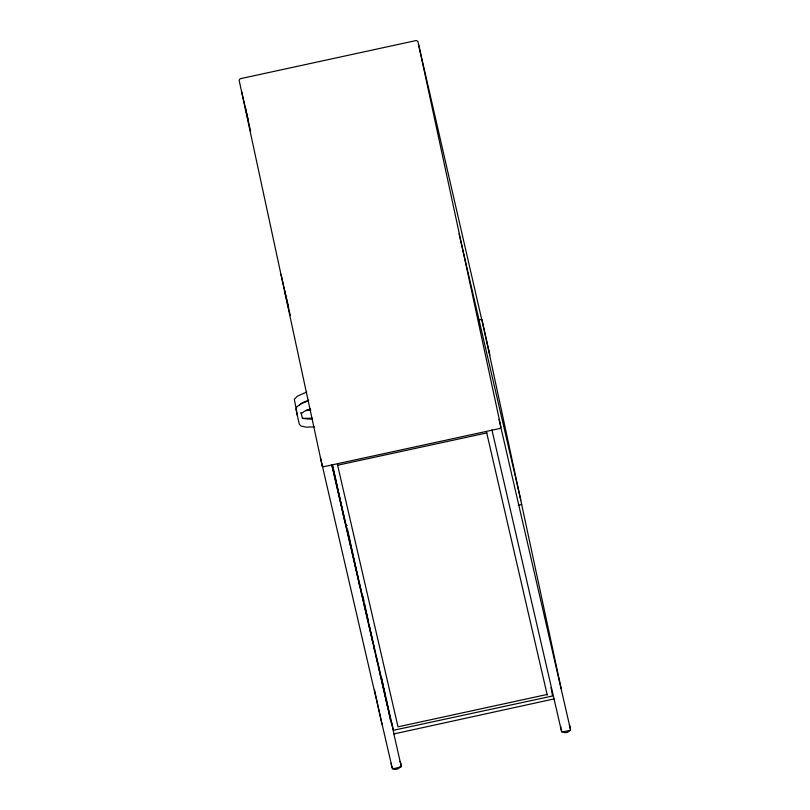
<?xml version="1.0" encoding="UTF-8"?>
<svg xmlns="http://www.w3.org/2000/svg" width="810" height="810" viewBox="0 0 810 810"><rect width="100%" height="100%" fill="white"/><g stroke="black" fill="none" stroke-linecap="round" stroke-linejoin="round"><path stroke-width="1.21" d="M301.229 413.697L304.358 411.348L310.503 408.787M489.918 355.246L417.859 41.421L416.33 40.5L240.145 78.742L239.122 80.22L322.36 466.55M521.731 504.397L518.279 505.399M390.714 721.386L386.127 698.848M391.463 722.348L393.994 733.911L554.04 698.919M561.168 688.561L482.588 322.339L481.92 319.434L479.155 319.788M569.825 730.276C568.438 732.675 565.046 733.414 562.788 731.805M306.717 392.04L297.412 396.151L294.303 399.33L297.483 415.57M308.58 400.677L300.976 403.856L296.814 406.833L296.004 409.364L297.088 414.558L299.346 424.217L300.976 426.04L306.241 427.153L314.26 426.89M299.518 404.838L302.494 402.712L308.64 400.14M337.608 465.234L486.992 432.884L486.445 432.844M547.125 694.464L398.014 726.833L337.426 464.434M306.19 410.265L310.848 410.073M312.407 418.243L302.434 418.355L300.935 412.31M312.7 418.709C309.865 419.671 302.424 418.304 302.484 418.355M459.057 233.786L520.8 500.064M499.021 419.388L570.675 730.316L561.684 732.017L491.903 429.756M322.188 465.78L323.716 466.702L499.902 428.47L500.924 426.981L418.537 44.368M345.576 524.667L347.115 525.589M245.521 108.155L250.584 131.23M387.261 705.652L378.503 666.549M569.42 724.585L570.341 728.808M561.107 729.253L561.705 730.681M399.877 761.39C404.463 767.283 393.7 773.358 391.564 766.058M489.26 350.943L489.554 352.198M486.719 432.874L547.266 695.101M332.1 464.636L393.437 730.286L552.562 696.003L551.003 687.518M332.1 465.558L351.165 548.178M351.742 550.638L358 577.763M359.427 583.929L363.406 601.192M363.984 603.663L368.246 622.161M368.823 624.621L372.519 640.649M374.23 648.051L373.663 645.58L374.635 650.511M375.941 655.452L377.926 664.078M332.059 466.206L391.908 725.456M393.893 734.062L401.335 766.817L392.445 768.994L320.395 457.437M241.603 91.489L248.123 119.748M280.989 274.398L288.654 307.608M284.583 290.841L290.284 315.505M381.611 677.848L383.201 685.26M383.738 687.731L385.6 696.377M362.941 596.221L364.004 601.162M364.53 603.632L368.52 622.141M369.056 624.601L373.035 643.11M347.581 529.548L359.802 586.308M332.869 465.892L344.827 521.417M374.423 689.462L381.966 724.16M560.783 726.469L560.824 728.008M391.24 763.263L391.281 764.812"/></g></svg>
